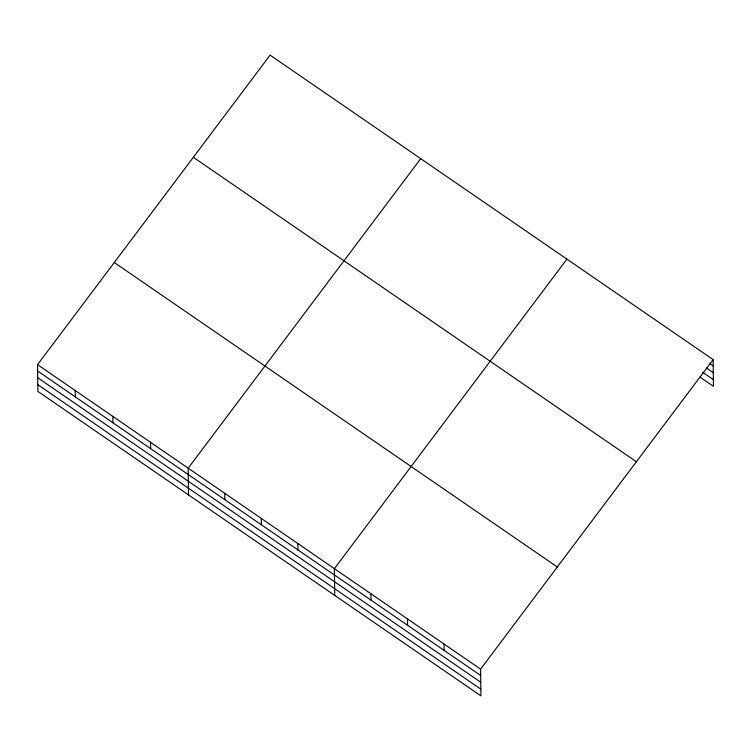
<?xml version="1.0" encoding="UTF-8"?>
<svg xmlns="http://www.w3.org/2000/svg" width="751" height="751" viewBox="0 0 751 751"><rect width="100%" height="100%" fill="white"/><g stroke="black" fill="none" stroke-linecap="round" stroke-linejoin="round"><path stroke-width="1.13" d="M713.121 359.607L480.584 669.141L480.912 695.877L37.879 391.393L37.55 364.648L270.088 55.123L713.121 359.607L713.45 386.352L699.988 377.096M420.72 158.649L188.182 468.183L188.51 494.918M566.921 259.123L334.383 568.657L334.711 595.402M709.357 363.306L713.197 365.953M706.55 368.056L713.281 372.684M702.786 372.346L713.366 379.621M193.354 157.269L636.388 461.752M114.283 262.503L557.326 566.996M37.55 364.648L480.584 669.141M37.625 370.994L480.659 675.487M37.71 377.725L480.743 682.218M37.794 384.662L480.828 689.155M444.038 644.02L444.113 650.366M407.483 618.899L407.558 625.245M370.938 593.778L371.013 600.124M297.837 543.546L297.912 549.882M261.282 518.425L261.357 524.761M224.737 493.304L224.812 499.64M150.529 442.301L150.604 448.638M112.866 416.42L112.941 422.757M75.213 390.539L75.288 396.875"/></g></svg>
